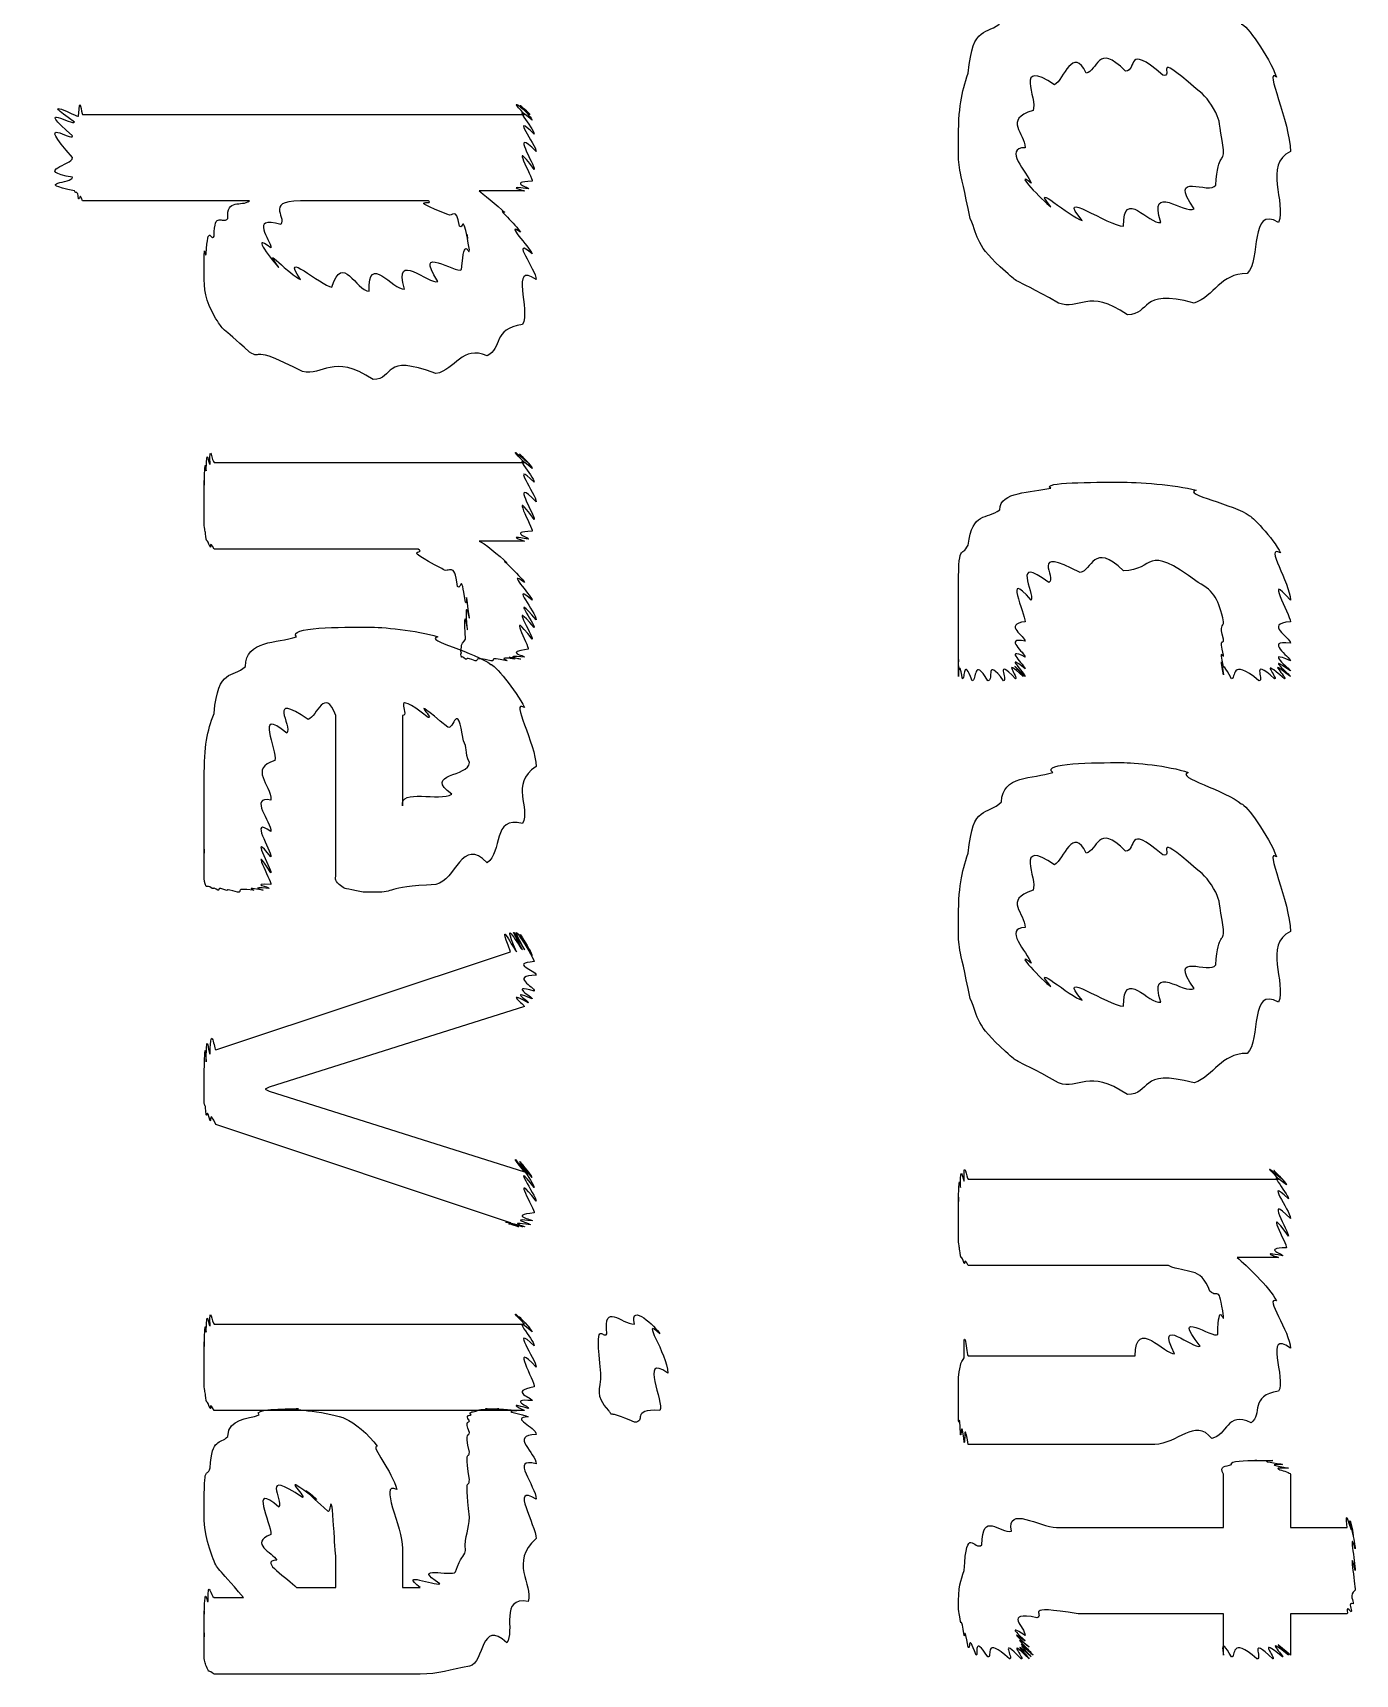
# Model space of a CAD drawing. Header units: millimetres. Extents: x 0 to 33.1, y 1.5 to 45.3.
# Drawn here: x 0.5289 to 0.675, y 4.2875 to 4.4689 of the extents above; entities that cross this region are included whole.
import ezdxf

# ---------------------------------------------------------------- set-up
doc = ezdxf.new("R2010")
doc.units = ezdxf.units.MM
doc.header["$MEASUREMENT"] = 0
doc.layers.get('0').update_dxf_attribs({"linetype": 'CONTINUOUS'})

msp = doc.modelspace()

# ---------------------------------------------------------------- linework, layer by layer
at = {"color": 11, "linetype": 'Continuous'}
for p, q in [((0.534343, 4.45985), (0.583171, 4.45985)), ((0.552789, 4.45031), (0.534343, 4.45031)), ((0.572537, 4.45031), (0.559299, 4.45031)), ((0.583171, 4.45139), (0.578179, 4.45139)), ((0.64936, 4.44749), (0.64936, 4.44749)), ((0.566026, 4.44032), (0.566026, 4.44032)), ((0.649794, 4.43772), (0.649794, 4.43772)), ((0.566461, 4.43056), (0.566461, 4.43056)), ((0.548882, 4.42139), (0.583171, 4.42139)), ((0.571451, 4.41183), (0.548882, 4.41183)), ((0.583171, 4.41271), (0.578179, 4.41271)), ((0.579482, 4.39947), (0.579482, 4.39947)), ((0.634386, 4.39729), (0.634386, 4.39729)), ((0.562338, 4.37587), (0.562338, 4.39344)), ((0.569715, 4.39344), (0.569715, 4.38346)), ((0.566678, 4.37392), (0.565375, 4.37392)), ((0.5491, 4.3565), (0.581651, 4.36735)), ((0.583171, 4.36128), (0.554958, 4.35238)), ((0.64936, 4.36133), (0.64936, 4.36133)), ((0.554958, 4.35238), (0.554525, 4.35215)), ((0.554525, 4.35215), (0.554958, 4.35194)), ((0.554958, 4.35194), (0.583171, 4.34304)), ((0.649794, 4.35157), (0.649794, 4.35157)), ((0.581651, 4.3374), (0.5491, 4.34825)), ((0.632215, 4.34224), (0.666504, 4.34224)), ((0.583171, 4.33697), (0.583171, 4.33697)), ((0.666504, 4.33356), (0.661947, 4.33356)), ((0.654351, 4.33268), (0.632215, 4.33268)), ((0.548882, 4.32622), (0.583171, 4.32622)), ((0.632215, 4.32269), (0.650662, 4.32269)), ((0.583171, 4.31668), (0.548882, 4.31668)), ((0.595324, 4.31538), (0.595324, 4.31538)), ((0.652832, 4.31293), (0.632215, 4.31293)), ((0.660428, 4.30376), (0.660428, 4.30963)), ((0.667806, 4.30963), (0.667806, 4.30376)), ((0.641982, 4.30376), (0.660428, 4.30376)), ((0.667806, 4.30376), (0.6741, 4.30376)), ((0.569715, 4.30143), (0.569715, 4.2971)), ((0.562338, 4.2971), (0.562338, 4.30057)), ((0.548882, 4.29601), (0.552137, 4.29601)), ((0.557997, 4.2971), (0.562338, 4.2971)), ((0.569715, 4.2971), (0.571669, 4.2971)), ((0.660428, 4.29422), (0.644368, 4.29422)), ((0.660428, 4.28965), (0.660428, 4.29422)), ((0.6741, 4.29422), (0.667806, 4.29422)), ((0.667806, 4.29422), (0.667806, 4.28965)), ((0.636774, 4.28922), (0.636774, 4.28922)), ((0.571669, 4.28754), (0.548882, 4.28754))]:
    msp.add_line(p, q, dxfattribs=at)
for points in [[(0.632215, 4.46442), (0.632704, 4.46994), (0.634278, 4.46847), (0.635906, 4.47006)], [(0.662381, 4.46983), (0.662924, 4.46978), (0.665419, 4.46631), (0.666287, 4.46397)], [(0.649576, 4.46463), (0.646431, 4.46789), (0.646539, 4.46457), (0.645236, 4.46442)], [(0.6537, 4.46419), (0.649468, 4.46789), (0.650988, 4.46463), (0.649576, 4.46463)], [(0.641764, 4.46311), (0.637207, 4.46615), (0.639919, 4.46149), (0.639378, 4.46029)], [(0.645236, 4.46442), (0.643826, 4.46744), (0.64274, 4.46371), (0.641764, 4.46311)], [(0.657389, 4.46268), (0.652235, 4.46718), (0.655111, 4.46376), (0.6537, 4.46419)], [(0.631131, 4.4566), (0.631131, 4.46083), (0.631456, 4.46213), (0.632215, 4.46442)], [(0.666287, 4.46397), (0.664822, 4.46517), (0.667806, 4.45893), (0.667806, 4.45574)], [(0.533908, 4.45964), (0.534071, 4.46235), (0.534233, 4.45985), (0.534343, 4.45985)], [(0.583171, 4.45985), (0.580892, 4.46235), (0.583658, 4.45985), (0.583822, 4.45985)], [(0.65956, 4.46007), (0.658908, 4.46126), (0.658365, 4.46197), (0.657389, 4.46268)], [(0.533257, 4.45747), (0.528862, 4.46132), (0.533365, 4.45856), (0.533475, 4.45899)], [(0.533475, 4.45899), (0.529135, 4.46203), (0.5338, 4.45953), (0.533908, 4.45964)], [(0.583822, 4.45985), (0.581218, 4.46218), (0.584039, 4.45953), (0.584039, 4.45921)], [(0.584039, 4.45921), (0.581326, 4.46149), (0.584256, 4.45828), (0.584256, 4.45768)], [(0.533257, 4.45508), (0.528862, 4.46001), (0.533257, 4.45676), (0.533257, 4.45747)], [(0.584256, 4.45768), (0.581489, 4.46029), (0.584472, 4.45649), (0.584472, 4.45574)], [(0.584472, 4.45574), (0.581489, 4.45871), (0.584364, 4.45421), (0.584256, 4.45378)], [(0.639378, 4.46029), (0.636014, 4.45921), (0.63851, 4.45779), (0.63851, 4.45617)], [(0.660428, 4.45594), (0.659885, 4.4591), (0.660101, 4.45893), (0.65956, 4.46007)], [(0.584256, 4.45378), (0.581326, 4.45768), (0.584147, 4.45281), (0.584039, 4.45247)], [(0.533257, 4.4529), (0.528862, 4.45367), (0.533257, 4.45421), (0.533257, 4.45508)], [(0.632433, 4.44835), (0.631131, 4.45475), (0.631131, 4.45344), (0.631131, 4.4566)], [(0.63851, 4.45617), (0.636014, 4.45617), (0.638726, 4.45344), (0.63916, 4.45226)], [(0.65956, 4.45204), (0.659885, 4.45589), (0.660428, 4.45437), (0.660428, 4.45594)], [(0.667806, 4.45574), (0.664822, 4.45432), (0.667372, 4.45008), (0.666504, 4.44792)], [(0.63916, 4.45226), (0.637044, 4.45389), (0.640463, 4.45025), (0.641331, 4.44965)], [(0.657172, 4.44943), (0.654135, 4.45372), (0.658963, 4.4509), (0.65956, 4.45204)], [(0.533475, 4.45139), (0.528862, 4.45236), (0.533257, 4.45221), (0.533257, 4.4529)], [(0.533908, 4.45053), (0.5338, 4.45161), (0.533638, 4.45096), (0.533475, 4.45139)], [(0.583604, 4.45161), (0.580783, 4.45204), (0.583279, 4.45139), (0.583171, 4.45139)], [(0.584039, 4.45247), (0.581218, 4.45236), (0.583876, 4.45176), (0.583604, 4.45161)], [(0.641331, 4.44965), (0.638943, 4.45258), (0.6435, 4.44846), (0.644803, 4.44814)], [(0.644803, 4.44814), (0.641656, 4.45182), (0.647732, 4.44749), (0.64936, 4.44749)], [(0.64936, 4.44749), (0.64936, 4.45182), (0.652181, 4.44764), (0.653483, 4.44792)], [(0.653483, 4.44792), (0.652072, 4.45242), (0.656142, 4.44874), (0.657172, 4.44943)], [(0.534343, 4.45031), (0.534071, 4.45133), (0.534071, 4.45042), (0.533908, 4.45053)], [(0.550401, 4.44835), (0.550239, 4.45063), (0.551921, 4.4496), (0.552789, 4.45031)], [(0.559299, 4.45031), (0.554144, 4.45047), (0.556967, 4.44857), (0.556261, 4.44769)], [(0.574707, 4.44879), (0.569769, 4.45074), (0.573406, 4.44976), (0.572537, 4.45031)], [(0.57601, 4.44749), (0.575575, 4.44987), (0.57525, 4.44835), (0.574707, 4.44879)], [(0.578179, 4.45139), (0.57845, 4.45117), (0.58024, 4.44976), (0.581, 4.449)], [(0.581, 4.449), (0.579915, 4.44976), (0.582303, 4.4476), (0.582736, 4.44683)], [(0.666504, 4.44792), (0.663249, 4.44982), (0.664606, 4.44374), (0.663032, 4.44228)], [(0.548014, 4.44444), (0.548232, 4.44803), (0.548557, 4.44569), (0.548882, 4.4464)], [(0.548882, 4.4464), (0.548936, 4.44933), (0.549804, 4.44764), (0.550401, 4.44835)], [(0.556261, 4.44769), (0.552681, 4.44874), (0.555176, 4.44596), (0.555176, 4.4451)], [(0.576878, 4.44618), (0.576281, 4.449), (0.576443, 4.44706), (0.57601, 4.44749)], [(0.577094, 4.44488), (0.576551, 4.44814), (0.576986, 4.44575), (0.576878, 4.44618)], [(0.582736, 4.44683), (0.580892, 4.44814), (0.583713, 4.44521), (0.584039, 4.44444)], [(0.636339, 4.44249), (0.632975, 4.44547), (0.63341, 4.44607), (0.632433, 4.44835)], [(0.547797, 4.44228), (0.547797, 4.44672), (0.547851, 4.44374), (0.548014, 4.44444)], [(0.555176, 4.4451), (0.552681, 4.447), (0.555447, 4.44353), (0.556044, 4.44293)], [(0.576226, 4.44271), (0.576551, 4.44683), (0.577094, 4.44401), (0.577094, 4.44488)], [(0.584039, 4.44444), (0.581489, 4.44656), (0.584472, 4.44265), (0.584472, 4.44162)], [(0.556044, 4.44293), (0.553874, 4.44586), (0.5574, 4.44194), (0.558431, 4.44162)], [(0.558431, 4.44162), (0.556044, 4.4451), (0.56071, 4.44092), (0.561903, 4.44075)], [(0.561903, 4.44075), (0.563097, 4.44467), (0.564561, 4.44032), (0.566026, 4.44032)], [(0.566026, 4.44032), (0.565864, 4.44467), (0.568631, 4.44043), (0.569933, 4.44054)], [(0.569933, 4.44054), (0.568631, 4.44499), (0.572592, 4.44097), (0.573622, 4.4414)], [(0.573622, 4.4414), (0.570801, 4.44569), (0.575629, 4.44217), (0.576226, 4.44271)], [(0.584472, 4.44162), (0.581489, 4.44368), (0.583931, 4.4381), (0.582954, 4.43664)], [(0.642199, 4.43901), (0.636339, 4.44228), (0.638075, 4.44092), (0.636339, 4.44249)], [(0.5491, 4.43728), (0.547797, 4.43946), (0.547797, 4.44043), (0.547797, 4.44228)], [(0.649794, 4.43772), (0.645454, 4.44069), (0.644476, 4.43815), (0.642199, 4.43901)], [(0.657172, 4.43901), (0.650933, 4.44069), (0.652507, 4.43772), (0.649794, 4.43772)], [(0.663032, 4.44228), (0.660047, 4.44228), (0.659451, 4.43978), (0.657172, 4.43901)], [(0.552789, 4.4336), (0.549533, 4.43658), (0.549968, 4.43587), (0.5491, 4.43728)], [(0.582954, 4.43664), (0.57959, 4.43614), (0.580783, 4.43403), (0.579047, 4.43317)], [(0.558649, 4.43143), (0.552681, 4.43457), (0.554363, 4.43261), (0.552789, 4.4336)], [(0.566461, 4.43056), (0.561957, 4.43354), (0.560926, 4.43088), (0.558649, 4.43143)], [(0.573406, 4.43121), (0.567329, 4.43354), (0.568901, 4.43056), (0.566461, 4.43056)], [(0.579047, 4.43317), (0.576281, 4.4344), (0.575575, 4.43164), (0.573406, 4.43121)], [(0.547797, 4.419), (0.547906, 4.42285), (0.548014, 4.42008), (0.548014, 4.42051)], [(0.548014, 4.42051), (0.548068, 4.42356), (0.548286, 4.42106), (0.548449, 4.42117)], [(0.548449, 4.42117), (0.54834, 4.42389), (0.548719, 4.42139), (0.548882, 4.42139)], [(0.583171, 4.42139), (0.580783, 4.42389), (0.583442, 4.42139), (0.583604, 4.42139)], [(0.583604, 4.42139), (0.581218, 4.42372), (0.584039, 4.42106), (0.584039, 4.42074)], [(0.584039, 4.42074), (0.581326, 4.42301), (0.584256, 4.41982), (0.584256, 4.41922)], [(0.547797, 4.41661), (0.547797, 4.42156), (0.547797, 4.41829), (0.547797, 4.419)], [(0.584256, 4.41922), (0.581489, 4.42182), (0.584472, 4.41792), (0.584472, 4.41704)], [(0.584256, 4.4151), (0.581326, 4.41911), (0.584147, 4.41411), (0.584039, 4.41379)], [(0.584472, 4.41704), (0.581489, 4.42008), (0.584364, 4.41553), (0.584256, 4.4151)], [(0.641331, 4.41857), (0.640246, 4.41922), (0.646158, 4.41922), (0.648926, 4.41922)], [(0.648926, 4.41922), (0.650933, 4.41922), (0.655057, 4.41894), (0.657389, 4.41835)], [(0.635688, 4.41618), (0.635742, 4.41824), (0.63916, 4.41803), (0.641331, 4.41857)], [(0.657389, 4.41835), (0.655707, 4.41792), (0.661783, 4.41672), (0.663249, 4.41553)], [(0.547797, 4.41444), (0.547797, 4.41521), (0.547797, 4.41575), (0.547797, 4.41661)], [(0.632215, 4.41228), (0.632704, 4.41607), (0.634224, 4.41504), (0.635688, 4.41618)], [(0.663249, 4.41553), (0.663357, 4.41564), (0.665961, 4.41303), (0.666721, 4.4114)], [(0.548014, 4.41292), (0.547906, 4.4139), (0.547906, 4.41374), (0.547797, 4.41444)], [(0.583604, 4.41292), (0.580783, 4.41347), (0.583279, 4.41271), (0.583171, 4.41271)], [(0.584039, 4.41379), (0.581218, 4.41374), (0.583876, 4.41308), (0.583604, 4.41292)], [(0.548449, 4.41206), (0.548068, 4.41314), (0.548122, 4.41249), (0.548014, 4.41292)], [(0.548882, 4.41183), (0.54834, 4.41287), (0.548557, 4.41194), (0.548449, 4.41206)], [(0.574056, 4.40967), (0.569174, 4.41217), (0.572428, 4.41114), (0.571451, 4.41183)], [(0.578179, 4.41271), (0.578614, 4.4126), (0.580458, 4.41108), (0.581218, 4.41032)], [(0.631131, 4.40685), (0.631131, 4.41303), (0.631456, 4.41069), (0.632215, 4.41228)], [(0.644586, 4.40924), (0.638781, 4.41228), (0.64209, 4.40858), (0.641114, 4.40815)], [(0.64936, 4.40944), (0.645996, 4.41271), (0.645887, 4.4094), (0.644586, 4.40924)], [(0.657607, 4.40815), (0.651531, 4.41271), (0.65294, 4.40944), (0.64936, 4.40944)], [(0.666721, 4.4114), (0.664822, 4.41243), (0.667806, 4.4081), (0.667806, 4.40619)], [(0.575792, 4.40771), (0.575412, 4.41069), (0.574924, 4.40896), (0.574056, 4.40967)], [(0.581218, 4.41032), (0.580186, 4.41114), (0.582736, 4.4089), (0.583171, 4.40815)], [(0.63916, 4.40619), (0.636014, 4.40983), (0.63851, 4.40468), (0.63851, 4.40381)], [(0.641114, 4.40815), (0.636882, 4.41129), (0.639594, 4.40696), (0.63916, 4.40619)], [(0.57666, 4.40597), (0.576118, 4.40956), (0.576226, 4.40717), (0.575792, 4.40771)], [(0.577094, 4.40424), (0.576551, 4.40836), (0.576932, 4.40543), (0.57666, 4.40597)], [(0.583171, 4.40815), (0.581054, 4.40967), (0.583876, 4.40679), (0.584039, 4.40619)], [(0.584039, 4.40619), (0.581489, 4.40836), (0.584472, 4.40479), (0.584472, 4.40403)], [(0.660428, 4.40381), (0.659885, 4.40619), (0.659451, 4.40717), (0.657607, 4.40815)], [(0.667806, 4.40619), (0.664822, 4.40967), (0.667806, 4.40457), (0.667806, 4.40381)], [(0.57666, 4.40186), (0.576443, 4.40653), (0.576878, 4.4025), (0.576878, 4.40294)], [(0.576878, 4.40294), (0.576551, 4.40739), (0.577094, 4.40381), (0.577094, 4.40424)], [(0.584256, 4.40315), (0.581326, 4.40663), (0.584147, 4.40229), (0.584039, 4.40186)], [(0.584472, 4.40403), (0.581489, 4.40739), (0.584364, 4.40349), (0.584256, 4.40315)], [(0.631131, 4.40403), (0.631131, 4.40533), (0.631131, 4.40587), (0.631131, 4.40685)], [(0.584039, 4.40186), (0.581054, 4.40576), (0.583713, 4.4011), (0.583604, 4.40076)], [(0.557997, 4.40213), (0.556912, 4.40321), (0.562989, 4.40321), (0.566026, 4.40321)], [(0.566026, 4.40321), (0.567329, 4.40321), (0.571289, 4.40289), (0.573622, 4.40213)], [(0.631131, 4.40164), (0.631131, 4.4036), (0.631131, 4.40315), (0.631131, 4.40403)], [(0.63851, 4.40381), (0.636014, 4.40349), (0.63851, 4.40224), (0.63851, 4.40164)], [(0.660428, 4.40186), (0.659885, 4.4036), (0.660428, 4.4031), (0.660428, 4.40381)], [(0.667806, 4.40381), (0.664822, 4.40349), (0.667806, 4.40218), (0.667806, 4.40142)], [(0.552354, 4.39887), (0.552408, 4.40181), (0.555826, 4.40142), (0.557997, 4.40213)], [(0.573622, 4.40213), (0.57194, 4.40181), (0.577854, 4.40039), (0.579482, 4.39908)], [(0.576226, 4.40033), (0.57601, 4.40072), (0.576226, 4.40072), (0.576226, 4.40099)], [(0.576226, 4.40099), (0.576118, 4.40132), (0.576497, 4.40158), (0.57666, 4.40186)], [(0.583604, 4.40076), (0.580783, 4.40044), (0.583279, 4.40007), (0.583171, 4.3999)], [(0.631131, 4.39947), (0.631131, 4.40201), (0.631131, 4.40076), (0.631131, 4.40164)], [(0.631131, 4.39817), (0.631131, 4.40088), (0.631131, 4.39893), (0.631131, 4.39947)], [(0.63851, 4.40164), (0.636014, 4.40218), (0.63851, 4.40033), (0.63851, 4.3999)], [(0.63851, 4.3999), (0.636014, 4.40115), (0.63851, 4.39893), (0.63851, 4.3986)], [(0.660428, 4.40012), (0.659885, 4.40229), (0.660428, 4.40115), (0.660428, 4.40186)], [(0.660428, 4.39882), (0.659885, 4.40132), (0.660428, 4.39958), (0.660428, 4.40012)], [(0.660428, 4.39794), (0.659885, 4.40072), (0.660428, 4.39854), (0.660428, 4.39882)], [(0.667806, 4.40142), (0.664822, 4.40186), (0.667806, 4.3999), (0.667806, 4.39947)], [(0.667806, 4.39947), (0.664822, 4.40088), (0.667806, 4.39854), (0.667806, 4.39839)], [(0.548882, 4.39367), (0.549371, 4.39887), (0.55089, 4.39746), (0.552354, 4.39887)], [(0.576226, 4.3999), (0.57601, 4.40044), (0.576226, 4.40022), (0.576226, 4.40033)], [(0.57666, 4.39968), (0.576118, 4.40012), (0.576335, 4.39979), (0.576226, 4.3999)], [(0.577746, 4.39947), (0.576551, 4.40001), (0.576932, 4.39958), (0.57666, 4.39968)], [(0.579482, 4.39947), (0.577419, 4.40001), (0.578179, 4.39947), (0.577746, 4.39947)], [(0.581218, 4.39947), (0.578885, 4.40001), (0.580186, 4.39947), (0.579482, 4.39947)], [(0.579482, 4.39908), (0.579753, 4.39919), (0.582303, 4.39621), (0.583171, 4.39432)], [(0.582086, 4.39968), (0.579753, 4.40001), (0.581651, 4.39947), (0.581218, 4.39947)], [(0.582736, 4.39968), (0.580186, 4.40012), (0.582357, 4.39968), (0.582086, 4.39968)], [(0.583171, 4.3999), (0.580458, 4.40012), (0.582844, 4.39968), (0.582736, 4.39968)], [(0.631131, 4.39774), (0.631131, 4.40028), (0.631131, 4.39789), (0.631131, 4.39817)], [(0.631565, 4.39751), (0.631131, 4.40012), (0.631131, 4.39763), (0.631131, 4.39774)], [(0.63265, 4.39729), (0.631674, 4.40001), (0.631836, 4.3974), (0.631565, 4.39751)], [(0.634386, 4.39729), (0.632704, 4.40001), (0.633192, 4.39729), (0.63265, 4.39729)], [(0.636122, 4.39729), (0.634006, 4.40001), (0.635092, 4.39729), (0.634386, 4.39729)], [(0.637424, 4.39751), (0.635037, 4.40001), (0.636664, 4.39729), (0.636122, 4.39729)], [(0.638292, 4.39774), (0.635742, 4.40012), (0.637858, 4.39751), (0.637424, 4.39751)], [(0.63851, 4.3986), (0.636014, 4.40056), (0.63851, 4.39806), (0.63851, 4.39774)], [(0.63851, 4.39774), (0.636014, 4.40028), (0.6384, 4.39774), (0.638292, 4.39774)], [(0.661296, 4.39751), (0.659885, 4.40028), (0.660428, 4.39785), (0.660428, 4.39794)], [(0.664333, 4.39729), (0.661079, 4.40001), (0.661838, 4.3974), (0.661296, 4.39751)], [(0.666069, 4.39751), (0.663249, 4.40001), (0.665039, 4.39729), (0.664333, 4.39729)], [(0.667156, 4.39751), (0.664117, 4.40012), (0.666504, 4.39751), (0.666069, 4.39751)], [(0.667806, 4.39839), (0.664822, 4.40044), (0.667806, 4.39789), (0.667806, 4.39774)], [(0.667806, 4.39774), (0.664822, 4.40012), (0.667589, 4.39751), (0.667156, 4.39751)], [(0.559299, 4.39301), (0.554579, 4.39615), (0.557617, 4.39225), (0.556912, 4.3915)], [(0.562338, 4.39344), (0.561089, 4.39671), (0.560275, 4.39333), (0.559299, 4.39301)], [(0.572537, 4.39324), (0.568033, 4.39671), (0.570692, 4.39344), (0.569715, 4.39344)], [(0.574707, 4.39214), (0.569769, 4.39626), (0.573406, 4.39296), (0.572537, 4.39324)], [(0.576443, 4.39063), (0.575683, 4.3954), (0.575412, 4.39171), (0.574707, 4.39214)], [(0.583171, 4.39432), (0.581489, 4.3954), (0.584472, 4.39031), (0.584472, 4.38781)], [(0.547797, 4.3865), (0.547797, 4.39019), (0.548122, 4.39165), (0.548882, 4.39367)], [(0.556912, 4.3915), (0.553276, 4.39453), (0.555881, 4.38965), (0.55561, 4.38846)], [(0.577094, 4.38824), (0.576551, 4.38949), (0.576878, 4.38992), (0.576443, 4.39063)], [(0.55561, 4.38846), (0.552681, 4.38758), (0.555176, 4.38585), (0.555176, 4.38411)], [(0.575142, 4.38476), (0.57194, 4.38704), (0.577094, 4.38667), (0.577094, 4.38824)], [(0.641547, 4.38715), (0.640246, 4.38824), (0.646213, 4.38824), (0.649143, 4.38824)], [(0.649143, 4.38824), (0.650499, 4.38824), (0.654351, 4.38792), (0.656521, 4.38715)], [(0.547797, 4.38217), (0.547797, 4.38585), (0.547797, 4.38493), (0.547797, 4.3865)], [(0.584472, 4.38781), (0.581489, 4.38585), (0.583931, 4.38325), (0.582954, 4.38151)], [(0.635906, 4.3839), (0.635906, 4.38683), (0.639378, 4.38644), (0.641547, 4.38715)], [(0.656521, 4.38715), (0.655003, 4.38667), (0.660753, 4.38514), (0.662381, 4.38368)], [(0.555176, 4.38411), (0.552681, 4.38456), (0.555176, 4.38167), (0.555176, 4.38064)], [(0.569715, 4.38346), (0.569336, 4.38542), (0.573839, 4.3839), (0.575142, 4.38476)], [(0.547797, 4.37847), (0.547797, 4.38314), (0.547797, 4.38075), (0.547797, 4.38217)], [(0.632215, 4.37825), (0.632704, 4.38379), (0.634278, 4.38232), (0.635906, 4.3839)], [(0.662381, 4.38368), (0.662924, 4.38363), (0.665419, 4.38015), (0.666287, 4.37782)], [(0.547797, 4.37587), (0.547797, 4.38097), (0.547797, 4.37733), (0.547797, 4.37847)], [(0.555176, 4.38064), (0.552681, 4.38238), (0.555176, 4.37858), (0.555176, 4.37782)], [(0.555176, 4.37782), (0.552681, 4.38097), (0.555176, 4.37651), (0.555176, 4.37608)], [(0.582954, 4.38151), (0.57959, 4.38238), (0.580783, 4.37836), (0.579047, 4.37717)], [(0.645236, 4.37825), (0.643826, 4.38129), (0.64274, 4.37756), (0.641764, 4.37696)], [(0.649576, 4.37847), (0.646431, 4.38172), (0.646539, 4.37842), (0.645236, 4.37825)], [(0.6537, 4.37804), (0.649468, 4.38172), (0.650988, 4.37847), (0.649576, 4.37847)], [(0.657389, 4.37651), (0.652235, 4.38103), (0.655111, 4.37761), (0.6537, 4.37804)], [(0.555176, 4.37608), (0.552681, 4.37993), (0.555176, 4.37511), (0.555176, 4.37478)], [(0.579047, 4.37717), (0.576281, 4.3801), (0.575575, 4.37522), (0.573406, 4.37478)], [(0.641764, 4.37696), (0.637207, 4.37999), (0.639919, 4.37532), (0.639378, 4.37414)], [(0.666287, 4.37782), (0.664822, 4.37901), (0.667806, 4.37278), (0.667806, 4.36957)], [(0.631131, 4.37044), (0.631131, 4.37468), (0.631456, 4.37597), (0.632215, 4.37825)], [(0.548014, 4.37457), (0.547797, 4.375), (0.547797, 4.37517), (0.547797, 4.37587)], [(0.562989, 4.37457), (0.562121, 4.37517), (0.562338, 4.37532), (0.562338, 4.37587)], [(0.65956, 4.37392), (0.658908, 4.37511), (0.658365, 4.37582), (0.657389, 4.37651)], [(0.548665, 4.37435), (0.548232, 4.37472), (0.548286, 4.37446), (0.548014, 4.37457)], [(0.549317, 4.37414), (0.548665, 4.37457), (0.548936, 4.37424), (0.548665, 4.37435)], [(0.550185, 4.37414), (0.5491, 4.37457), (0.549588, 4.37414), (0.549317, 4.37414)], [(0.551486, 4.37392), (0.549804, 4.37446), (0.550618, 4.37403), (0.550185, 4.37414)], [(0.553222, 4.37414), (0.550944, 4.37446), (0.552192, 4.37392), (0.551486, 4.37392)], [(0.554308, 4.37414), (0.551812, 4.37457), (0.553657, 4.37414), (0.553222, 4.37414)], [(0.554958, 4.37435), (0.552408, 4.37457), (0.554579, 4.37414), (0.554308, 4.37414)], [(0.555176, 4.37478), (0.552681, 4.37489), (0.555067, 4.37451), (0.554958, 4.37435)], [(0.565375, 4.37392), (0.563097, 4.37446), (0.563531, 4.37414), (0.562989, 4.37457)], [(0.573406, 4.37478), (0.567437, 4.37446), (0.569119, 4.37392), (0.566678, 4.37392)], [(0.639378, 4.37414), (0.636014, 4.37304), (0.63851, 4.37164), (0.63851, 4.37001)], [(0.660428, 4.36979), (0.659885, 4.37294), (0.660101, 4.37278), (0.65956, 4.37392)], [(0.581651, 4.36735), (0.579915, 4.37175), (0.58214, 4.36735), (0.582303, 4.36735)], [(0.582303, 4.36735), (0.58035, 4.3719), (0.58279, 4.36757), (0.582954, 4.36757)], [(0.582954, 4.36757), (0.580621, 4.3719), (0.583171, 4.36757), (0.583171, 4.36757)], [(0.583171, 4.36757), (0.580892, 4.3719), (0.583658, 4.36746), (0.583822, 4.36735)], [(0.583822, 4.36735), (0.581218, 4.37175), (0.584039, 4.36719), (0.584039, 4.36692)], [(0.584039, 4.36692), (0.581326, 4.37131), (0.584256, 4.3666), (0.584256, 4.36626)], [(0.632433, 4.36219), (0.631131, 4.3686), (0.631131, 4.36729), (0.631131, 4.37044)], [(0.63851, 4.37001), (0.636014, 4.37001), (0.638726, 4.36729), (0.63916, 4.3661)], [(0.65956, 4.36589), (0.659885, 4.36974), (0.660428, 4.36822), (0.660428, 4.36979)], [(0.667806, 4.36957), (0.664822, 4.36817), (0.667372, 4.36393), (0.666504, 4.36176)], [(0.584256, 4.36626), (0.581489, 4.366), (0.584472, 4.36535), (0.584472, 4.36475)], [(0.63916, 4.3661), (0.637044, 4.36774), (0.640463, 4.3641), (0.641331, 4.3635)], [(0.641331, 4.3635), (0.638943, 4.36643), (0.6435, 4.36231), (0.644803, 4.36199)], [(0.653483, 4.36176), (0.652072, 4.36626), (0.656142, 4.36257), (0.657172, 4.36328)], [(0.657172, 4.36328), (0.654135, 4.36757), (0.658963, 4.36475), (0.65956, 4.36589)], [(0.584472, 4.36475), (0.581489, 4.36469), (0.584364, 4.36344), (0.584256, 4.36301)], [(0.644803, 4.36199), (0.641656, 4.36567), (0.647732, 4.36133), (0.64936, 4.36133)], [(0.64936, 4.36133), (0.64936, 4.36567), (0.652181, 4.36149), (0.653483, 4.36176)], [(0.583604, 4.36171), (0.580783, 4.36322), (0.583279, 4.36143), (0.583171, 4.36128)], [(0.584039, 4.36214), (0.581218, 4.36339), (0.583876, 4.36171), (0.583604, 4.36171)], [(0.584256, 4.36301), (0.581326, 4.36382), (0.584147, 4.36231), (0.584039, 4.36214)], [(0.666504, 4.36176), (0.663249, 4.36367), (0.664606, 4.35758), (0.663032, 4.35612)], [(0.636339, 4.35633), (0.632975, 4.35932), (0.63341, 4.35992), (0.632433, 4.36219)], [(0.548014, 4.35519), (0.548068, 4.35932), (0.548286, 4.35579), (0.548449, 4.35607)], [(0.548449, 4.35607), (0.548503, 4.35975), (0.548936, 4.35639), (0.5491, 4.3565)], [(0.547797, 4.35411), (0.547906, 4.35878), (0.548014, 4.35493), (0.548014, 4.35519)], [(0.642199, 4.35286), (0.636339, 4.35612), (0.638075, 4.35476), (0.636339, 4.35633)], [(0.663032, 4.35612), (0.660047, 4.35612), (0.659451, 4.35363), (0.657172, 4.35286)], [(0.547797, 4.35238), (0.547797, 4.35325), (0.547797, 4.35368), (0.547797, 4.35411)], [(0.649794, 4.35157), (0.645454, 4.35454), (0.644476, 4.352), (0.642199, 4.35286)], [(0.657172, 4.35286), (0.650933, 4.35454), (0.652507, 4.35157), (0.649794, 4.35157)], [(0.547797, 4.35064), (0.547797, 4.35183), (0.547797, 4.35167), (0.547797, 4.35238)], [(0.548014, 4.34933), (0.547906, 4.35081), (0.547906, 4.3501), (0.547797, 4.35064)], [(0.548449, 4.34868), (0.548068, 4.35021), (0.548122, 4.34907), (0.548014, 4.34933)], [(0.5491, 4.34825), (0.54834, 4.34993), (0.548557, 4.34858), (0.548449, 4.34868)], [(0.583171, 4.34304), (0.580783, 4.34619), (0.583442, 4.34283), (0.583604, 4.34283)], [(0.583604, 4.34283), (0.581218, 4.34603), (0.584039, 4.34256), (0.584039, 4.34239)], [(0.584039, 4.34239), (0.581326, 4.3456), (0.584256, 4.34174), (0.584256, 4.34131)], [(0.584256, 4.34131), (0.581489, 4.34472), (0.584472, 4.34039), (0.584472, 4.33979)], [(0.631782, 4.34201), (0.631674, 4.34472), (0.632053, 4.34224), (0.632215, 4.34224)], [(0.666504, 4.34224), (0.664117, 4.34472), (0.666775, 4.34224), (0.666938, 4.34224)], [(0.666938, 4.34224), (0.664551, 4.34457), (0.667372, 4.3419), (0.667372, 4.34158)], [(0.584472, 4.33979), (0.581489, 4.34358), (0.584364, 4.33882), (0.584256, 4.33849)], [(0.631131, 4.33985), (0.631239, 4.34369), (0.631347, 4.34093), (0.631347, 4.34136)], [(0.631347, 4.34136), (0.631401, 4.3444), (0.631619, 4.3419), (0.631782, 4.34201)], [(0.667372, 4.34158), (0.66466, 4.34386), (0.667589, 4.34065), (0.667589, 4.34006)], [(0.667589, 4.34006), (0.664822, 4.34267), (0.667806, 4.33876), (0.667806, 4.33789)], [(0.631131, 4.33746), (0.631131, 4.34239), (0.631131, 4.33914), (0.631131, 4.33985)], [(0.667806, 4.33789), (0.664822, 4.34093), (0.667697, 4.33637), (0.667589, 4.33594)], [(0.667589, 4.33594), (0.66466, 4.33996), (0.667481, 4.33496), (0.667372, 4.33464)], [(0.582303, 4.33718), (0.579915, 4.33778), (0.581922, 4.33729), (0.581651, 4.3374)], [(0.582519, 4.33697), (0.580186, 4.33762), (0.582411, 4.33708), (0.582303, 4.33718)], [(0.582954, 4.33697), (0.58035, 4.33762), (0.582628, 4.33697), (0.582519, 4.33697)], [(0.583171, 4.33697), (0.580621, 4.33762), (0.583062, 4.33697), (0.582954, 4.33697)], [(0.583822, 4.33718), (0.580892, 4.33762), (0.583442, 4.33697), (0.583171, 4.33697)], [(0.584039, 4.33762), (0.581218, 4.33794), (0.583931, 4.33735), (0.583822, 4.33718)], [(0.584256, 4.33849), (0.581326, 4.33822), (0.584147, 4.33778), (0.584039, 4.33762)], [(0.631131, 4.33529), (0.631131, 4.33604), (0.631131, 4.33658), (0.631131, 4.33746)], [(0.631347, 4.33376), (0.631239, 4.33475), (0.631239, 4.33458), (0.631131, 4.33529)], [(0.631782, 4.3329), (0.631401, 4.33399), (0.631456, 4.33333), (0.631347, 4.33376)], [(0.632215, 4.33268), (0.631674, 4.33371), (0.63189, 4.33279), (0.631782, 4.3329)], [(0.661947, 4.33356), (0.662924, 4.33268), (0.665419, 4.3304), (0.666287, 4.32878)], [(0.666938, 4.33376), (0.664117, 4.33431), (0.666613, 4.33356), (0.666504, 4.33356)], [(0.667372, 4.33464), (0.664551, 4.33458), (0.66721, 4.33393), (0.666938, 4.33376)], [(0.658908, 4.32986), (0.657878, 4.33268), (0.656358, 4.33171), (0.654351, 4.33268)], [(0.660428, 4.32704), (0.659885, 4.33083), (0.659885, 4.32889), (0.658908, 4.32986)], [(0.548014, 4.32536), (0.548068, 4.3284), (0.548286, 4.3259), (0.548449, 4.32601)], [(0.548449, 4.32601), (0.54834, 4.32872), (0.548719, 4.32622), (0.548882, 4.32622)], [(0.583171, 4.32622), (0.580783, 4.32872), (0.583442, 4.32617), (0.583604, 4.32601)], [(0.583604, 4.32601), (0.581218, 4.3284), (0.584039, 4.32568), (0.584039, 4.32536)], [(0.592285, 4.32514), (0.591906, 4.32872), (0.593858, 4.32622), (0.595324, 4.32622)], [(0.595324, 4.32622), (0.594781, 4.32872), (0.597711, 4.3259), (0.598144, 4.32514)], [(0.659776, 4.32508), (0.659885, 4.3291), (0.660428, 4.32617), (0.660428, 4.32704)], [(0.666287, 4.32878), (0.664822, 4.32937), (0.667806, 4.32531), (0.667806, 4.32357)], [(0.547797, 4.32383), (0.547906, 4.32769), (0.548014, 4.32493), (0.548014, 4.32536)], [(0.547797, 4.32146), (0.547797, 4.32639), (0.547797, 4.32314), (0.547797, 4.32383)], [(0.584039, 4.32536), (0.581326, 4.32769), (0.584256, 4.32443), (0.584256, 4.32383)], [(0.584256, 4.32383), (0.581489, 4.32639), (0.584472, 4.32232), (0.584472, 4.32146)], [(0.591635, 4.32081), (0.590875, 4.32726), (0.591851, 4.32443), (0.592285, 4.32514)], [(0.598144, 4.32514), (0.595811, 4.32726), (0.599012, 4.32297), (0.599012, 4.32081)], [(0.631782, 4.32249), (0.631674, 4.32704), (0.632053, 4.32269), (0.632215, 4.32269)], [(0.650662, 4.32269), (0.650662, 4.32704), (0.653971, 4.32281), (0.655003, 4.32292)], [(0.655003, 4.32292), (0.652832, 4.32736), (0.657064, 4.32335), (0.657824, 4.32379)], [(0.657824, 4.32379), (0.654406, 4.32807), (0.659343, 4.32454), (0.659776, 4.32508)], [(0.584472, 4.32146), (0.581489, 4.32465), (0.584364, 4.31988), (0.584256, 4.31928)], [(0.667806, 4.32357), (0.664822, 4.32574), (0.667372, 4.3201), (0.666504, 4.31879)], [(0.599012, 4.32081), (0.595811, 4.32308), (0.598687, 4.31743), (0.598144, 4.31668)], [(0.547797, 4.31928), (0.547797, 4.32004), (0.547797, 4.32058), (0.547797, 4.32146)], [(0.631131, 4.32032), (0.631239, 4.3214), (0.631347, 4.32135), (0.631347, 4.32161)], [(0.631347, 4.32161), (0.631401, 4.322), (0.631619, 4.32221), (0.631782, 4.32249)], [(0.548014, 4.31776), (0.547906, 4.31874), (0.547906, 4.31858), (0.547797, 4.31928)], [(0.584256, 4.31928), (0.581326, 4.31874), (0.584147, 4.31808), (0.584039, 4.31776)], [(0.592503, 4.31668), (0.590875, 4.31842), (0.591635, 4.31879), (0.591635, 4.32081)], [(0.631131, 4.31771), (0.631131, 4.3201), (0.631131, 4.31961), (0.631131, 4.32032)], [(0.548449, 4.31689), (0.548068, 4.31799), (0.548122, 4.31733), (0.548014, 4.31776)], [(0.548882, 4.31668), (0.54834, 4.31771), (0.548557, 4.31679), (0.548449, 4.31689)], [(0.583604, 4.31689), (0.580783, 4.31771), (0.583279, 4.31668), (0.583171, 4.31668)], [(0.584039, 4.31776), (0.581218, 4.31799), (0.583876, 4.31706), (0.583604, 4.31689)], [(0.631131, 4.31554), (0.631131, 4.31825), (0.631131, 4.31685), (0.631131, 4.31771)], [(0.666504, 4.31879), (0.663249, 4.31836), (0.664768, 4.31619), (0.663465, 4.31532)], [(0.550401, 4.31381), (0.55051, 4.31586), (0.552572, 4.31565), (0.553874, 4.31619)], [(0.553874, 4.31619), (0.553114, 4.31685), (0.556586, 4.31685), (0.558214, 4.31685)], [(0.558214, 4.31685), (0.556749, 4.31685), (0.561957, 4.31651), (0.563422, 4.31575)], [(0.563422, 4.31575), (0.56429, 4.31543), (0.566026, 4.31401), (0.566894, 4.31272)], [(0.577094, 4.31554), (0.576551, 4.31629), (0.577149, 4.31608), (0.577311, 4.31619)], [(0.577094, 4.31424), (0.576551, 4.31569), (0.577094, 4.31526), (0.577094, 4.31554)], [(0.577311, 4.31619), (0.576878, 4.31657), (0.577636, 4.31651), (0.577963, 4.31662)], [(0.577963, 4.31662), (0.577419, 4.31674), (0.578614, 4.31674), (0.579047, 4.31685)], [(0.579047, 4.31685), (0.578287, 4.31685), (0.579915, 4.31685), (0.58035, 4.31685)], [(0.58035, 4.31685), (0.57959, 4.31685), (0.581868, 4.31679), (0.582303, 4.31662)], [(0.582303, 4.31662), (0.580458, 4.31657), (0.583171, 4.31629), (0.583604, 4.31597)], [(0.583604, 4.31597), (0.581489, 4.31586), (0.584472, 4.31489), (0.584472, 4.31401)], [(0.595324, 4.31538), (0.592068, 4.31685), (0.593044, 4.31581), (0.592503, 4.31668)], [(0.598144, 4.31668), (0.594781, 4.31685), (0.596733, 4.31538), (0.595324, 4.31538)], [(0.631347, 4.31401), (0.631239, 4.31694), (0.631239, 4.31483), (0.631131, 4.31554)], [(0.631782, 4.31315), (0.631401, 4.31619), (0.631456, 4.31358), (0.631347, 4.31401)], [(0.632215, 4.31293), (0.631674, 4.31592), (0.63189, 4.31304), (0.631782, 4.31315)], [(0.659125, 4.31358), (0.657281, 4.31592), (0.655274, 4.31293), (0.652832, 4.31293)], [(0.663465, 4.31532), (0.660753, 4.31662), (0.660861, 4.31392), (0.659125, 4.31358)], [(0.548449, 4.31033), (0.548665, 4.31381), (0.549533, 4.31282), (0.550401, 4.31381)], [(0.577094, 4.31207), (0.576551, 4.31456), (0.577094, 4.31369), (0.577094, 4.31424)], [(0.584472, 4.31401), (0.581489, 4.31396), (0.584472, 4.31196), (0.584472, 4.31076)], [(0.566894, 4.31272), (0.566135, 4.31282), (0.568631, 4.30985), (0.569065, 4.30794)], [(0.577094, 4.30903), (0.576551, 4.31282), (0.577094, 4.31119), (0.577094, 4.31207)], [(0.547797, 4.30578), (0.547797, 4.31119), (0.548014, 4.30903), (0.548449, 4.31033)], [(0.558649, 4.30707), (0.553874, 4.31033), (0.556586, 4.30675), (0.556044, 4.30599)], [(0.560167, 4.30686), (0.55561, 4.31033), (0.55919, 4.30707), (0.558649, 4.30707)], [(0.577094, 4.3049), (0.576551, 4.31033), (0.577094, 4.30772), (0.577094, 4.30903)], [(0.584472, 4.31076), (0.581489, 4.31164), (0.584472, 4.30832), (0.584472, 4.30686)], [(0.660428, 4.30963), (0.659885, 4.3106), (0.660699, 4.31044), (0.661296, 4.31071)], [(0.661296, 4.31071), (0.661079, 4.31114), (0.662815, 4.31114), (0.664117, 4.31114)], [(0.664117, 4.31114), (0.663086, 4.31114), (0.665419, 4.31114), (0.665853, 4.31114)], [(0.665853, 4.31114), (0.663954, 4.31104), (0.666613, 4.31087), (0.666938, 4.31071)], [(0.666938, 4.31071), (0.664551, 4.31071), (0.667426, 4.31044), (0.667589, 4.31028)], [(0.667589, 4.31028), (0.664822, 4.31044), (0.667806, 4.30994), (0.667806, 4.30963)], [(0.556044, 4.30599), (0.552681, 4.30892), (0.555176, 4.30425), (0.555176, 4.30296)], [(0.561469, 4.30556), (0.556586, 4.3099), (0.56071, 4.30658), (0.560167, 4.30686)], [(0.562121, 4.3036), (0.561794, 4.30875), (0.56174, 4.30501), (0.561469, 4.30556)], [(0.569065, 4.30794), (0.567003, 4.30892), (0.569715, 4.30376), (0.569715, 4.30143)], [(0.584472, 4.30686), (0.581489, 4.30875), (0.584472, 4.30399), (0.584472, 4.30251)], [(0.548665, 4.30057), (0.547797, 4.30311), (0.547797, 4.30404), (0.547797, 4.30578)], [(0.57666, 4.30122), (0.576551, 4.30285), (0.577094, 4.3035), (0.577094, 4.3049)], [(0.633735, 4.30181), (0.633735, 4.30567), (0.635688, 4.30306), (0.63699, 4.30333)], [(0.63699, 4.30333), (0.636447, 4.30626), (0.640082, 4.30376), (0.641982, 4.30376)], [(0.6741, 4.30376), (0.673774, 4.30626), (0.674371, 4.30371), (0.674533, 4.30354)], [(0.674533, 4.30354), (0.6741, 4.30593), (0.67475, 4.30322), (0.67475, 4.3029)], [(0.67475, 4.3029), (0.674208, 4.30524), (0.674968, 4.30197), (0.674968, 4.30138)], [(0.555176, 4.30296), (0.552681, 4.30197), (0.555393, 4.301), (0.555826, 4.30013)], [(0.562338, 4.30057), (0.562121, 4.30251), (0.562229, 4.30274), (0.562121, 4.3036)], [(0.631782, 4.29899), (0.631999, 4.30419), (0.632867, 4.30111), (0.633735, 4.30181)], [(0.674968, 4.30138), (0.674208, 4.30393), (0.674968, 4.29986), (0.674968, 4.29899)], [(0.575575, 4.29883), (0.576118, 4.30078), (0.576497, 4.30024), (0.57666, 4.30122)], [(0.584472, 4.30251), (0.581489, 4.29992), (0.584147, 4.29747), (0.583604, 4.29557)], [(0.674968, 4.29899), (0.674208, 4.30219), (0.674968, 4.29742), (0.674968, 4.29682)], [(0.552137, 4.29601), (0.5491, 4.29964), (0.549371, 4.29883), (0.548665, 4.30057)], [(0.555826, 4.30013), (0.553711, 4.30007), (0.557129, 4.29812), (0.557997, 4.2971)], [(0.573839, 4.29753), (0.570475, 4.29964), (0.575142, 4.29829), (0.575575, 4.29883)], [(0.547797, 4.29428), (0.547906, 4.29775), (0.548068, 4.29531), (0.548232, 4.29557)], [(0.548232, 4.29557), (0.548232, 4.29833), (0.548557, 4.29601), (0.548882, 4.29601)], [(0.571669, 4.2971), (0.569174, 4.29904), (0.573242, 4.29725), (0.573839, 4.29753)], [(0.631131, 4.29486), (0.631131, 4.29725), (0.631347, 4.29785), (0.631782, 4.29899)], [(0.547797, 4.29189), (0.547797, 4.29644), (0.547797, 4.29357), (0.547797, 4.29428)], [(0.583604, 4.29557), (0.58035, 4.29617), (0.582194, 4.29221), (0.581218, 4.29101)], [(0.67475, 4.29531), (0.6741, 4.29551), (0.674642, 4.2946), (0.674533, 4.29443)], [(0.674968, 4.29682), (0.674208, 4.29628), (0.674858, 4.29563), (0.67475, 4.29531)], [(0.547797, 4.28928), (0.547797, 4.29443), (0.547797, 4.29075), (0.547797, 4.29189)], [(0.581218, 4.29101), (0.578287, 4.29372), (0.578831, 4.28885), (0.577094, 4.28842)], [(0.631347, 4.29335), (0.631131, 4.29508), (0.631131, 4.29432), (0.631131, 4.29486)], [(0.631782, 4.29183), (0.631401, 4.29411), (0.631456, 4.29281), (0.631347, 4.29335)], [(0.639811, 4.29378), (0.636014, 4.29454), (0.63851, 4.29269), (0.63851, 4.29183)], [(0.644368, 4.29422), (0.637912, 4.29525), (0.640788, 4.29411), (0.639811, 4.29378)], [(0.674533, 4.29443), (0.673774, 4.29525), (0.674208, 4.29422), (0.6741, 4.29422)], [(0.632215, 4.29053), (0.631674, 4.29324), (0.63189, 4.29139), (0.631782, 4.29183)], [(0.633083, 4.28965), (0.632107, 4.29237), (0.632488, 4.2901), (0.632215, 4.29053)], [(0.634386, 4.28944), (0.632704, 4.29204), (0.633356, 4.28956), (0.633083, 4.28965)], [(0.636774, 4.28922), (0.633843, 4.29194), (0.634928, 4.28933), (0.634386, 4.28944)], [(0.638075, 4.28922), (0.635471, 4.29194), (0.637315, 4.28922), (0.636774, 4.28922)], [(0.63851, 4.29183), (0.636014, 4.29335), (0.63851, 4.29135), (0.63851, 4.29118)], [(0.63851, 4.29118), (0.636176, 4.29292), (0.638781, 4.29069), (0.638943, 4.29053)], [(0.638943, 4.28922), (0.636176, 4.29194), (0.63851, 4.28922), (0.638075, 4.28922)], [(0.638943, 4.29053), (0.636447, 4.29249), (0.63916, 4.29004), (0.63916, 4.28988)], [(0.63916, 4.28944), (0.636447, 4.29194), (0.639051, 4.28922), (0.638943, 4.28922)], [(0.63916, 4.28988), (0.63661, 4.29221), (0.639378, 4.28965), (0.639378, 4.28965)], [(0.639378, 4.28965), (0.63661, 4.29204), (0.639268, 4.28944), (0.63916, 4.28944)], [(0.661296, 4.28944), (0.659885, 4.29204), (0.660428, 4.28956), (0.660428, 4.28965)], [(0.664117, 4.28922), (0.661079, 4.29194), (0.661838, 4.28933), (0.661296, 4.28944)], [(0.665853, 4.28922), (0.663086, 4.29194), (0.664822, 4.28922), (0.664117, 4.28922)], [(0.666938, 4.28944), (0.663954, 4.29194), (0.666287, 4.28922), (0.665853, 4.28922)], [(0.667589, 4.28965), (0.664551, 4.29204), (0.66721, 4.28944), (0.666938, 4.28944)], [(0.667806, 4.28965), (0.664822, 4.29221), (0.667697, 4.28965), (0.667589, 4.28965)], [(0.548232, 4.28797), (0.547906, 4.28863), (0.547906, 4.28874), (0.547797, 4.28928)], [(0.577094, 4.28842), (0.574978, 4.28808), (0.573676, 4.28754), (0.571669, 4.28754)], [(0.548882, 4.28754), (0.548232, 4.28808), (0.54834, 4.28771), (0.548232, 4.28797)]]:
    msp.add_open_spline(points, degree=3, dxfattribs=at)

doc.saveas('drawing.dxf')
